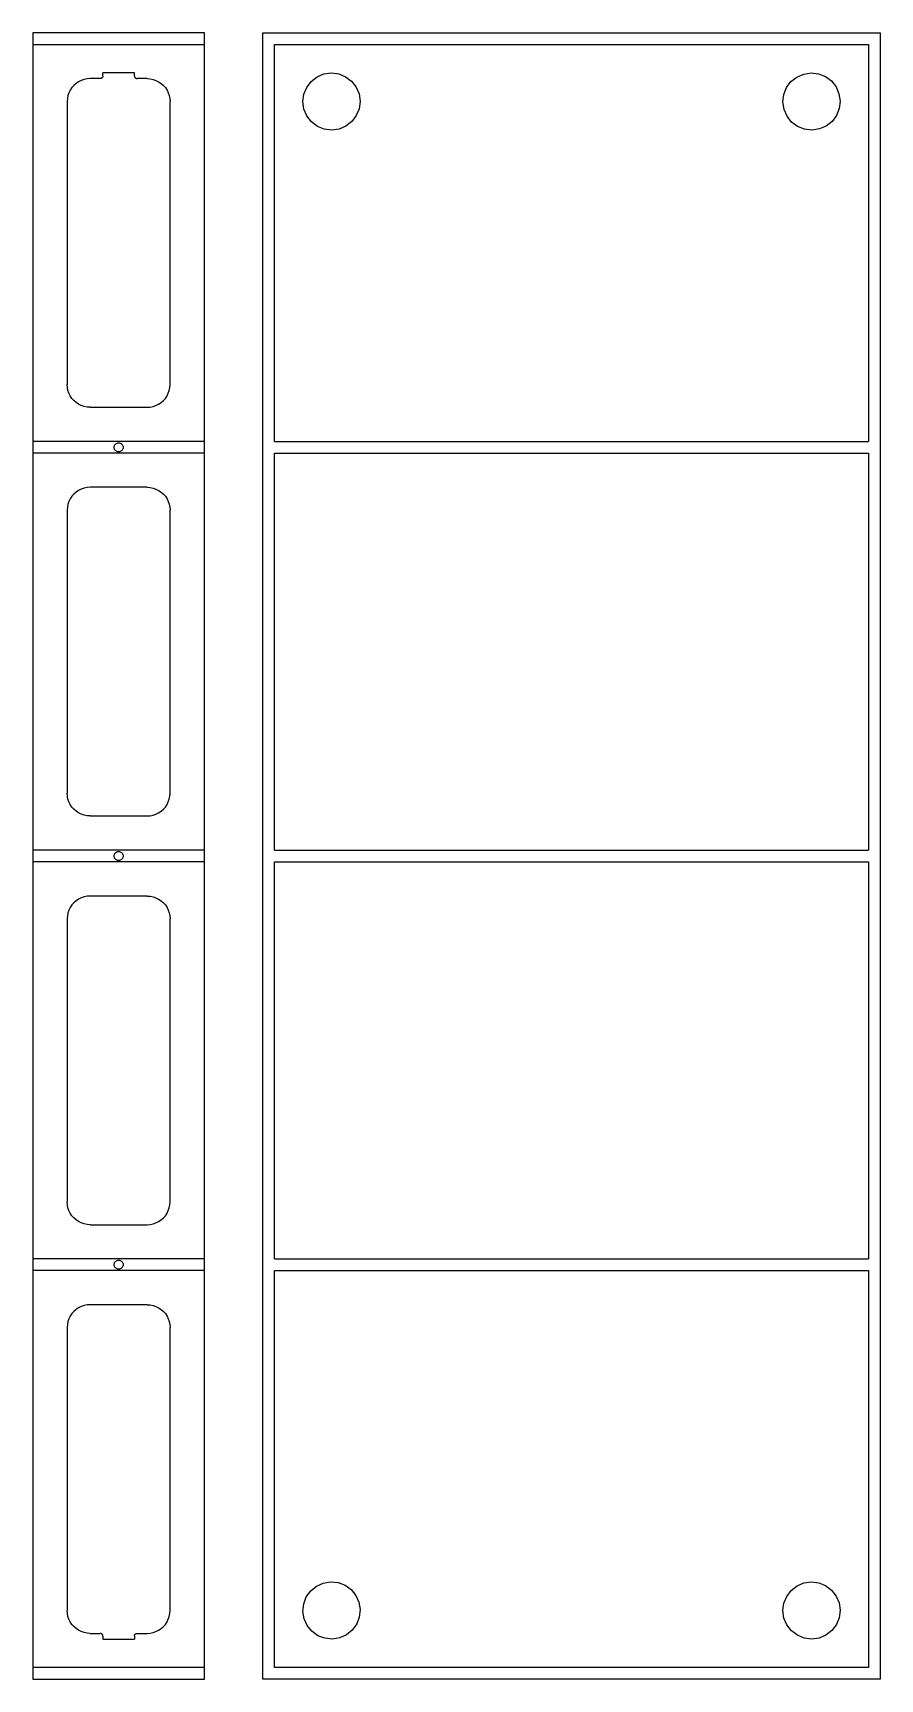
# Model space of a CAD drawing. Extents: x -52 to 52, y -36 to 36.
# Drawn here: x -52.2 to -15.1, y -36 to 36 of the extents above; entities that cross this region are included whole.
import ezdxf

# ---------------------------------------------------------------- set-up
doc = ezdxf.new("R2010")
doc.units = 0
doc.header["$MEASUREMENT"] = 0
doc.layers.get('0').update_dxf_attribs({"linetype": 'CONTINUOUS'})

msp = doc.modelspace()

# ---------------------------------------------------------------- linework, layer by layer
for p, q in [((-52.188, 36), (-52.188, 35.5)), ((-44.688, 36), (-52.188, 36)), ((-44.688, 35.5), (-44.688, 36)), ((-42.125, -36), (-42.125, 36)), ((-42.125, 36), (-15.125, 36)), ((-15.125, 36), (-15.125, -36)), ((-52.188, 35.5), (-44.688, 35.5)), ((-52.188, 35.5), (-52.188, 18.125)), ((-44.688, 18.125), (-44.688, 35.5)), ((-41.625, 18.125), (-41.625, 35.5)), ((-41.625, 35.5), (-15.625, 35.5)), ((-15.625, 35.5), (-15.625, 18.125)), ((-50.188, 33.866), (-50.296, 33.793)), ((-50.07, 33.924), (-50.188, 33.866)), ((-49.946, 33.966), (-50.07, 33.924)), ((-49.818, 33.991), (-49.946, 33.966)), ((-49.688, 34), (-49.818, 33.991)), ((-49.25, 34), (-49.688, 34)), ((-49.234, 34.001), (-49.25, 34)), ((-49.218, 34.004), (-49.234, 34.001)), ((-49.202, 34.01), (-49.218, 34.004)), ((-49.188, 34.017), (-49.202, 34.01)), ((-49.174, 34.026), (-49.188, 34.017)), ((-49.162, 34.037), (-49.174, 34.026)), ((-49.151, 34.049), (-49.162, 34.037)), ((-49.142, 34.062), (-49.151, 34.049)), ((-49.135, 34.077), (-49.142, 34.062)), ((-49.129, 34.093), (-49.135, 34.077)), ((-49.126, 34.109), (-49.129, 34.093)), ((-49.125, 34.125), (-49.126, 34.109)), ((-49.125, 34.125), (-49.125, 34.25)), ((-47.75, 34.25), (-49.125, 34.25)), ((-47.75, 34.125), (-47.75, 34.25)), ((-47.75, 34.125), (-47.749, 34.109)), ((-47.749, 34.109), (-47.746, 34.093)), ((-47.746, 34.093), (-47.74, 34.077)), ((-47.74, 34.077), (-47.733, 34.062)), ((-47.733, 34.062), (-47.724, 34.049)), ((-47.724, 34.049), (-47.713, 34.037)), ((-47.713, 34.037), (-47.701, 34.026)), ((-47.701, 34.026), (-47.688, 34.017)), ((-47.688, 34.017), (-47.673, 34.01)), ((-47.673, 34.01), (-47.657, 34.004)), ((-47.657, 34.004), (-47.641, 34.001)), ((-47.641, 34.001), (-47.625, 34)), ((-47.188, 34), (-47.625, 34)), ((-47.188, 34), (-47.057, 33.991)), ((-47.057, 33.991), (-46.929, 33.966)), ((-46.929, 33.966), (-46.805, 33.924)), ((-46.805, 33.924), (-46.688, 33.866)), ((-46.688, 33.866), (-46.579, 33.793)), ((-40.211, 33.619), (-40.013, 33.879)), ((-40.013, 33.879), (-39.756, 34.079)), ((-39.756, 34.079), (-39.455, 34.206)), ((-39.455, 34.206), (-39.131, 34.25)), ((-39.131, 34.25), (-38.808, 34.209)), ((-38.808, 34.209), (-38.506, 34.086)), ((-38.506, 34.086), (-38.246, 33.888)), ((-38.246, 33.888), (-38.046, 33.631)), ((-19.217, 33.608), (-19.023, 33.87)), ((-19.023, 33.87), (-18.767, 34.072)), ((-18.767, 34.072), (-18.468, 34.202)), ((-18.468, 34.202), (-18.145, 34.25)), ((-18.145, 34.25), (-17.821, 34.212)), ((-17.821, 34.212), (-17.517, 34.092)), ((-17.517, 34.092), (-17.255, 33.898)), ((-17.255, 33.898), (-17.053, 33.642)), ((-50.679, 33.131), (-50.688, 33)), ((-50.653, 33.259), (-50.679, 33.131)), ((-50.611, 33.383), (-50.653, 33.259)), ((-50.554, 33.5), (-50.611, 33.383)), ((-50.481, 33.609), (-50.554, 33.5)), ((-50.395, 33.707), (-50.481, 33.609)), ((-50.296, 33.793), (-50.395, 33.707)), ((-46.579, 33.793), (-46.48, 33.707)), ((-46.48, 33.707), (-46.394, 33.609)), ((-46.394, 33.609), (-46.321, 33.5)), ((-46.321, 33.5), (-46.264, 33.383)), ((-46.264, 33.383), (-46.222, 33.259)), ((-46.222, 33.259), (-46.196, 33.131)), ((-46.196, 33.131), (-46.188, 33)), ((-40.375, 32.994), (-40.334, 33.317)), ((-40.334, 33.317), (-40.211, 33.619)), ((-38.046, 33.631), (-37.919, 33.33)), ((-37.919, 33.33), (-37.875, 33.006)), ((-19.375, 32.98), (-19.337, 33.304)), ((-19.337, 33.304), (-19.217, 33.608)), ((-17.053, 33.642), (-16.923, 33.343)), ((-16.923, 33.343), (-16.875, 33.02)), ((-50.688, 33), (-50.688, 20.625)), ((-46.188, 20.625), (-46.188, 33)), ((-40.331, 32.67), (-40.375, 32.994)), ((-40.204, 32.369), (-40.331, 32.67)), ((-37.916, 32.683), (-38.039, 32.381)), ((-37.875, 33.006), (-37.916, 32.683)), ((-19.327, 32.657), (-19.375, 32.98)), ((-19.197, 32.358), (-19.327, 32.657)), ((-16.913, 32.696), (-17.033, 32.392)), ((-16.875, 33.02), (-16.913, 32.696)), ((-40.004, 32.112), (-40.204, 32.369)), ((-39.744, 31.914), (-40.004, 32.112)), ((-39.442, 31.791), (-39.744, 31.914)), ((-39.119, 31.75), (-39.442, 31.791)), ((-38.795, 31.794), (-39.119, 31.75)), ((-38.494, 31.921), (-38.795, 31.794)), ((-38.237, 32.121), (-38.494, 31.921)), ((-38.039, 32.381), (-38.237, 32.121)), ((-18.995, 32.102), (-19.197, 32.358)), ((-18.733, 31.908), (-18.995, 32.102)), ((-18.429, 31.788), (-18.733, 31.908)), ((-18.105, 31.75), (-18.429, 31.788)), ((-17.782, 31.798), (-18.105, 31.75)), ((-17.483, 31.928), (-17.782, 31.798)), ((-17.227, 32.13), (-17.483, 31.928)), ((-17.033, 32.392), (-17.227, 32.13)), ((-50.679, 20.494), (-50.688, 20.625)), ((-50.653, 20.366), (-50.679, 20.494)), ((-50.611, 20.242), (-50.653, 20.366)), ((-50.554, 20.125), (-50.611, 20.242)), ((-46.321, 20.125), (-46.264, 20.242)), ((-46.264, 20.242), (-46.222, 20.366)), ((-46.222, 20.366), (-46.196, 20.494)), ((-46.196, 20.494), (-46.188, 20.625)), ((-50.481, 20.016), (-50.554, 20.125)), ((-50.395, 19.918), (-50.481, 20.016)), ((-50.296, 19.832), (-50.395, 19.918)), ((-50.188, 19.759), (-50.296, 19.832)), ((-50.07, 19.701), (-50.188, 19.759)), ((-49.946, 19.659), (-50.07, 19.701)), ((-49.818, 19.634), (-49.946, 19.659)), ((-49.688, 19.625), (-49.818, 19.634)), ((-49.688, 19.625), (-47.188, 19.625)), ((-47.188, 19.625), (-47.057, 19.634)), ((-47.057, 19.634), (-46.929, 19.659)), ((-46.929, 19.659), (-46.805, 19.701)), ((-46.805, 19.701), (-46.688, 19.759)), ((-46.688, 19.759), (-46.579, 19.832)), ((-46.579, 19.832), (-46.48, 19.918)), ((-46.48, 19.918), (-46.394, 20.016)), ((-46.394, 20.016), (-46.321, 20.125)), ((-44.688, 18.125), (-52.188, 18.125)), ((-52.188, 18.125), (-52.188, 17.625)), ((-48.611, 17.975), (-48.591, 18.004)), ((-48.591, 18.004), (-48.566, 18.028)), ((-48.566, 18.028), (-48.538, 18.048)), ((-48.538, 18.048), (-48.506, 18.063)), ((-48.506, 18.063), (-48.472, 18.072)), ((-48.472, 18.072), (-48.438, 18.075)), ((-48.438, 18.075), (-48.403, 18.072)), ((-48.403, 18.072), (-48.369, 18.063)), ((-48.369, 18.063), (-48.338, 18.048)), ((-48.338, 18.048), (-48.309, 18.028)), ((-48.309, 18.028), (-48.284, 18.004)), ((-48.284, 18.004), (-48.264, 17.975)), ((-44.688, 17.625), (-44.688, 18.125)), ((-41.625, 18.125), (-15.625, 18.125)), ((-44.688, 17.625), (-52.188, 17.625)), ((-52.188, 17.625), (-52.188, 0.25)), ((-48.638, 17.875), (-48.634, 17.91)), ((-48.634, 17.84), (-48.638, 17.875)), ((-48.634, 17.91), (-48.625, 17.943)), ((-48.625, 17.807), (-48.634, 17.84)), ((-48.625, 17.943), (-48.611, 17.975)), ((-48.611, 17.775), (-48.625, 17.807)), ((-48.591, 17.746), (-48.611, 17.775)), ((-48.566, 17.722), (-48.591, 17.746)), ((-48.538, 17.702), (-48.566, 17.722)), ((-48.506, 17.687), (-48.538, 17.702)), ((-48.472, 17.678), (-48.506, 17.687)), ((-48.438, 17.675), (-48.472, 17.678)), ((-48.403, 17.678), (-48.438, 17.675)), ((-48.369, 17.687), (-48.403, 17.678)), ((-48.338, 17.702), (-48.369, 17.687)), ((-48.309, 17.722), (-48.338, 17.702)), ((-48.284, 17.746), (-48.309, 17.722)), ((-48.264, 17.775), (-48.284, 17.746)), ((-48.264, 17.975), (-48.25, 17.943)), ((-48.25, 17.807), (-48.264, 17.775)), ((-48.25, 17.943), (-48.241, 17.91)), ((-48.241, 17.84), (-48.25, 17.807)), ((-48.241, 17.91), (-48.238, 17.875)), ((-48.238, 17.875), (-48.241, 17.84)), ((-44.688, 0.25), (-44.688, 17.625)), ((-41.625, 0.25), (-41.625, 17.625)), ((-41.625, 17.625), (-15.625, 17.625)), ((-15.625, 17.625), (-15.625, 0.25)), ((-50.296, 15.918), (-50.395, 15.832)), ((-50.188, 15.991), (-50.296, 15.918)), ((-50.07, 16.049), (-50.188, 15.991)), ((-49.946, 16.091), (-50.07, 16.049)), ((-49.818, 16.116), (-49.946, 16.091)), ((-49.688, 16.125), (-49.818, 16.116)), ((-47.188, 16.125), (-49.688, 16.125)), ((-47.188, 16.125), (-47.057, 16.116)), ((-47.057, 16.116), (-46.929, 16.091)), ((-46.929, 16.091), (-46.805, 16.049)), ((-46.805, 16.049), (-46.688, 15.991)), ((-46.688, 15.991), (-46.579, 15.918)), ((-46.579, 15.918), (-46.48, 15.832)), ((-50.679, 15.256), (-50.688, 15.125)), ((-50.688, 15.125), (-50.688, 2.75)), ((-50.653, 15.384), (-50.679, 15.256)), ((-50.611, 15.508), (-50.653, 15.384)), ((-50.554, 15.625), (-50.611, 15.508)), ((-50.481, 15.734), (-50.554, 15.625)), ((-50.395, 15.832), (-50.481, 15.734)), ((-46.48, 15.832), (-46.394, 15.734)), ((-46.394, 15.734), (-46.321, 15.625)), ((-46.321, 15.625), (-46.264, 15.508)), ((-46.264, 15.508), (-46.222, 15.384)), ((-46.222, 15.384), (-46.196, 15.256)), ((-46.196, 15.256), (-46.188, 15.125)), ((-46.188, 2.75), (-46.188, 15.125)), ((-50.679, 2.619), (-50.688, 2.75)), ((-50.653, 2.491), (-50.679, 2.619)), ((-50.611, 2.367), (-50.653, 2.491)), ((-50.554, 2.25), (-50.611, 2.367)), ((-50.481, 2.141), (-50.554, 2.25)), ((-46.394, 2.141), (-46.321, 2.25)), ((-46.321, 2.25), (-46.264, 2.367)), ((-46.264, 2.367), (-46.222, 2.491)), ((-46.222, 2.491), (-46.196, 2.619)), ((-46.196, 2.619), (-46.188, 2.75)), ((-50.395, 2.043), (-50.481, 2.141)), ((-50.296, 1.957), (-50.395, 2.043)), ((-50.188, 1.884), (-50.296, 1.957)), ((-50.07, 1.826), (-50.188, 1.884)), ((-49.946, 1.784), (-50.07, 1.826)), ((-49.818, 1.759), (-49.946, 1.784)), ((-49.688, 1.75), (-49.818, 1.759)), ((-49.688, 1.75), (-47.188, 1.75)), ((-47.188, 1.75), (-47.057, 1.759)), ((-47.057, 1.759), (-46.929, 1.784)), ((-46.929, 1.784), (-46.805, 1.826)), ((-46.805, 1.826), (-46.688, 1.884)), ((-46.688, 1.884), (-46.579, 1.957)), ((-46.579, 1.957), (-46.48, 2.043)), ((-46.48, 2.043), (-46.394, 2.141)), ((-44.688, 0.25), (-52.188, 0.25)), ((-52.188, 0.25), (-52.188, -0.25)), ((-48.638, 0), (-48.634, 0.035)), ((-48.634, -0.035), (-48.638, 0)), ((-48.634, 0.035), (-48.625, 0.068)), ((-48.625, 0.068), (-48.611, 0.1)), ((-48.611, 0.1), (-48.591, 0.129)), ((-48.591, 0.129), (-48.566, 0.153)), ((-48.566, 0.153), (-48.538, 0.173)), ((-48.538, 0.173), (-48.506, 0.188)), ((-48.506, 0.188), (-48.472, 0.197)), ((-48.472, 0.197), (-48.438, 0.2)), ((-48.438, 0.2), (-48.403, 0.197)), ((-48.403, 0.197), (-48.369, 0.188)), ((-48.369, 0.188), (-48.338, 0.173)), ((-48.338, 0.173), (-48.309, 0.153)), ((-48.309, 0.153), (-48.284, 0.129)), ((-48.284, 0.129), (-48.264, 0.1)), ((-48.264, 0.1), (-48.25, 0.068)), ((-48.25, 0.068), (-48.241, 0.035)), ((-48.241, 0.035), (-48.238, 0)), ((-48.238, 0), (-48.241, -0.035)), ((-44.688, -0.25), (-44.688, 0.25)), ((-41.625, 0.25), (-15.625, 0.25)), ((-44.688, -0.25), (-52.188, -0.25)), ((-52.188, -0.25), (-52.188, -17.625)), ((-48.625, -0.068), (-48.634, -0.035)), ((-48.611, -0.1), (-48.625, -0.068)), ((-48.591, -0.129), (-48.611, -0.1)), ((-48.566, -0.153), (-48.591, -0.129)), ((-48.538, -0.173), (-48.566, -0.153)), ((-48.506, -0.188), (-48.538, -0.173)), ((-48.472, -0.197), (-48.506, -0.188)), ((-48.438, -0.2), (-48.472, -0.197)), ((-48.403, -0.197), (-48.438, -0.2)), ((-48.369, -0.188), (-48.403, -0.197)), ((-48.338, -0.173), (-48.369, -0.188)), ((-48.309, -0.153), (-48.338, -0.173)), ((-48.284, -0.129), (-48.309, -0.153)), ((-48.264, -0.1), (-48.284, -0.129)), ((-48.25, -0.068), (-48.264, -0.1)), ((-48.241, -0.035), (-48.25, -0.068)), ((-44.688, -17.625), (-44.688, -0.25)), ((-41.625, -17.625), (-41.625, -0.25)), ((-41.625, -0.25), (-15.625, -0.25)), ((-15.625, -0.25), (-15.625, -17.625)), ((-50.481, -2.141), (-50.554, -2.25)), ((-50.395, -2.043), (-50.481, -2.141)), ((-50.296, -1.957), (-50.395, -2.043)), ((-50.188, -1.884), (-50.296, -1.957)), ((-50.07, -1.826), (-50.188, -1.884)), ((-49.946, -1.784), (-50.07, -1.826)), ((-49.818, -1.759), (-49.946, -1.784)), ((-49.688, -1.75), (-49.818, -1.759)), ((-47.188, -1.75), (-49.688, -1.75)), ((-47.188, -1.75), (-47.057, -1.759)), ((-47.057, -1.759), (-46.929, -1.784)), ((-46.929, -1.784), (-46.805, -1.826)), ((-46.805, -1.826), (-46.688, -1.884)), ((-46.688, -1.884), (-46.579, -1.957)), ((-46.579, -1.957), (-46.48, -2.043)), ((-46.48, -2.043), (-46.394, -2.141)), ((-46.394, -2.141), (-46.321, -2.25)), ((-50.679, -2.619), (-50.688, -2.75)), ((-50.688, -2.75), (-50.688, -15.125)), ((-50.653, -2.491), (-50.679, -2.619)), ((-50.611, -2.367), (-50.653, -2.491)), ((-50.554, -2.25), (-50.611, -2.367)), ((-46.321, -2.25), (-46.264, -2.367)), ((-46.264, -2.367), (-46.222, -2.491)), ((-46.222, -2.491), (-46.196, -2.619)), ((-46.196, -2.619), (-46.188, -2.75)), ((-46.188, -15.125), (-46.188, -2.75)), ((-50.679, -15.256), (-50.688, -15.125)), ((-50.653, -15.384), (-50.679, -15.256)), ((-50.611, -15.508), (-50.653, -15.384)), ((-50.554, -15.625), (-50.611, -15.508)), ((-50.481, -15.734), (-50.554, -15.625)), ((-50.395, -15.832), (-50.481, -15.734)), ((-50.296, -15.918), (-50.395, -15.832)), ((-46.579, -15.918), (-46.48, -15.832)), ((-46.48, -15.832), (-46.394, -15.734)), ((-46.394, -15.734), (-46.321, -15.625)), ((-46.321, -15.625), (-46.264, -15.508)), ((-46.264, -15.508), (-46.222, -15.384)), ((-46.222, -15.384), (-46.196, -15.256)), ((-46.196, -15.256), (-46.188, -15.125)), ((-50.188, -15.991), (-50.296, -15.918)), ((-50.07, -16.049), (-50.188, -15.991)), ((-49.946, -16.091), (-50.07, -16.049)), ((-49.818, -16.116), (-49.946, -16.091)), ((-49.688, -16.125), (-49.818, -16.116)), ((-49.688, -16.125), (-47.188, -16.125)), ((-47.188, -16.125), (-47.057, -16.116)), ((-47.057, -16.116), (-46.929, -16.091)), ((-46.929, -16.091), (-46.805, -16.049)), ((-46.805, -16.049), (-46.688, -15.991)), ((-46.688, -15.991), (-46.579, -15.918)), ((-52.188, -17.625), (-52.188, -18.125)), ((-44.688, -17.625), (-52.188, -17.625)), ((-48.638, -17.875), (-48.634, -17.84)), ((-48.634, -17.91), (-48.638, -17.875)), ((-48.634, -17.84), (-48.625, -17.807)), ((-48.625, -17.943), (-48.634, -17.91)), ((-48.625, -17.807), (-48.611, -17.775)), ((-48.611, -17.975), (-48.625, -17.943)), ((-48.611, -17.775), (-48.591, -17.746)), ((-48.591, -18.004), (-48.611, -17.975)), ((-48.591, -17.746), (-48.566, -17.722)), ((-48.566, -17.722), (-48.538, -17.702)), ((-48.538, -17.702), (-48.506, -17.687)), ((-48.506, -17.687), (-48.472, -17.678)), ((-48.472, -17.678), (-48.438, -17.675)), ((-48.438, -17.675), (-48.403, -17.678)), ((-48.403, -17.678), (-48.369, -17.687)), ((-48.369, -17.687), (-48.338, -17.702)), ((-48.338, -17.702), (-48.309, -17.722)), ((-48.309, -17.722), (-48.284, -17.746)), ((-48.284, -17.746), (-48.264, -17.775)), ((-48.264, -17.975), (-48.284, -18.004)), ((-48.264, -17.775), (-48.25, -17.807)), ((-48.25, -17.943), (-48.264, -17.975)), ((-48.25, -17.807), (-48.241, -17.84)), ((-48.241, -17.91), (-48.25, -17.943)), ((-48.241, -17.84), (-48.238, -17.875)), ((-48.238, -17.875), (-48.241, -17.91)), ((-44.688, -18.125), (-44.688, -17.625)), ((-41.625, -17.625), (-15.625, -17.625)), ((-44.688, -18.125), (-52.188, -18.125)), ((-52.188, -18.125), (-52.188, -35.5)), ((-48.566, -18.028), (-48.591, -18.004)), ((-48.538, -18.048), (-48.566, -18.028)), ((-48.506, -18.063), (-48.538, -18.048)), ((-48.472, -18.072), (-48.506, -18.063)), ((-48.438, -18.075), (-48.472, -18.072)), ((-48.403, -18.072), (-48.438, -18.075)), ((-48.369, -18.063), (-48.403, -18.072)), ((-48.338, -18.048), (-48.369, -18.063)), ((-48.309, -18.028), (-48.338, -18.048)), ((-48.284, -18.004), (-48.309, -18.028)), ((-44.688, -35.5), (-44.688, -18.125)), ((-41.625, -18.125), (-15.625, -18.125)), ((-41.625, -35.5), (-41.625, -18.125)), ((-15.625, -18.125), (-15.625, -35.5)), ((-50.554, -20.125), (-50.611, -20.242)), ((-50.481, -20.016), (-50.554, -20.125)), ((-50.395, -19.918), (-50.481, -20.016)), ((-50.296, -19.832), (-50.395, -19.918)), ((-50.188, -19.759), (-50.296, -19.832)), ((-50.07, -19.701), (-50.188, -19.759)), ((-49.946, -19.659), (-50.07, -19.701)), ((-49.818, -19.634), (-49.946, -19.659)), ((-49.688, -19.625), (-49.818, -19.634)), ((-47.188, -19.625), (-49.688, -19.625)), ((-47.188, -19.625), (-47.057, -19.634)), ((-47.057, -19.634), (-46.929, -19.659)), ((-46.929, -19.659), (-46.805, -19.701)), ((-46.805, -19.701), (-46.688, -19.759)), ((-46.688, -19.759), (-46.579, -19.832)), ((-46.579, -19.832), (-46.48, -19.918)), ((-46.48, -19.918), (-46.394, -20.016)), ((-46.394, -20.016), (-46.321, -20.125)), ((-46.321, -20.125), (-46.264, -20.242)), ((-50.679, -20.494), (-50.688, -20.625)), ((-50.688, -20.625), (-50.688, -33)), ((-50.653, -20.366), (-50.679, -20.494)), ((-50.611, -20.242), (-50.653, -20.366)), ((-46.264, -20.242), (-46.222, -20.366)), ((-46.222, -20.366), (-46.196, -20.494)), ((-46.196, -20.494), (-46.188, -20.625)), ((-46.188, -33), (-46.188, -20.625)), ((-40.227, -32.409), (-40.036, -32.144)), ((-40.036, -32.144), (-39.784, -31.938)), ((-39.784, -31.938), (-39.486, -31.803)), ((-39.486, -31.803), (-39.164, -31.751)), ((-39.164, -31.751), (-38.84, -31.783)), ((-38.84, -31.783), (-38.534, -31.898)), ((-38.534, -31.898), (-38.269, -32.089)), ((-38.269, -32.089), (-38.063, -32.341)), ((-38.063, -32.341), (-37.928, -32.639)), ((-19.334, -32.683), (-19.211, -32.381)), ((-19.211, -32.381), (-19.014, -32.121)), ((-19.014, -32.121), (-18.756, -31.921)), ((-18.756, -31.921), (-18.455, -31.794)), ((-18.455, -31.794), (-18.132, -31.75)), ((-18.132, -31.75), (-17.808, -31.791)), ((-17.808, -31.791), (-17.506, -31.914)), ((-17.506, -31.914), (-17.246, -32.111)), ((-17.246, -32.111), (-17.046, -32.369)), ((-17.046, -32.369), (-16.919, -32.67)), ((-50.679, -33.131), (-50.688, -33)), ((-46.196, -33.131), (-46.188, -33)), ((-40.374, -33.039), (-40.342, -32.715)), ((-40.322, -33.361), (-40.374, -33.039)), ((-40.342, -32.715), (-40.227, -32.409)), ((-37.928, -32.639), (-37.876, -32.961)), ((-37.876, -32.961), (-37.908, -33.285)), ((-19.375, -33.007), (-19.334, -32.683)), ((-19.331, -33.33), (-19.375, -33.007)), ((-16.919, -32.67), (-16.875, -32.993)), ((-16.875, -32.993), (-16.916, -33.317)), ((-50.653, -33.259), (-50.679, -33.131)), ((-50.611, -33.383), (-50.653, -33.259)), ((-50.554, -33.5), (-50.611, -33.383)), ((-50.481, -33.609), (-50.554, -33.5)), ((-50.395, -33.707), (-50.481, -33.609)), ((-50.296, -33.793), (-50.395, -33.707)), ((-50.188, -33.866), (-50.296, -33.793)), ((-46.688, -33.866), (-46.579, -33.793)), ((-46.579, -33.793), (-46.48, -33.707)), ((-46.48, -33.707), (-46.394, -33.609)), ((-46.394, -33.609), (-46.321, -33.5)), ((-46.321, -33.5), (-46.264, -33.383)), ((-46.264, -33.383), (-46.222, -33.259)), ((-46.222, -33.259), (-46.196, -33.131)), ((-40.187, -33.659), (-40.322, -33.361)), ((-39.981, -33.911), (-40.187, -33.659)), ((-38.023, -33.591), (-38.214, -33.856)), ((-37.908, -33.285), (-38.023, -33.591)), ((-19.204, -33.631), (-19.331, -33.33)), ((-19.004, -33.889), (-19.204, -33.631)), ((-17.039, -33.619), (-17.236, -33.879)), ((-16.916, -33.317), (-17.039, -33.619)), ((-50.07, -33.924), (-50.188, -33.866)), ((-49.946, -33.966), (-50.07, -33.924)), ((-49.818, -33.991), (-49.946, -33.966)), ((-49.688, -34), (-49.818, -33.991)), ((-49.688, -34), (-49.25, -34)), ((-49.234, -34.001), (-49.25, -34)), ((-49.218, -34.004), (-49.234, -34.001)), ((-49.202, -34.01), (-49.218, -34.004)), ((-49.188, -34.017), (-49.202, -34.01)), ((-49.174, -34.026), (-49.188, -34.017)), ((-49.162, -34.037), (-49.174, -34.026)), ((-49.151, -34.049), (-49.162, -34.037)), ((-49.142, -34.062), (-49.151, -34.049)), ((-49.135, -34.077), (-49.142, -34.062)), ((-49.129, -34.093), (-49.135, -34.077)), ((-49.126, -34.109), (-49.129, -34.093)), ((-49.125, -34.125), (-49.126, -34.109)), ((-49.125, -34.125), (-49.125, -34.25)), ((-49.125, -34.25), (-47.75, -34.25)), ((-47.75, -34.125), (-47.749, -34.109)), ((-47.75, -34.125), (-47.75, -34.25)), ((-47.749, -34.109), (-47.746, -34.093)), ((-47.746, -34.093), (-47.74, -34.077)), ((-47.74, -34.077), (-47.733, -34.062)), ((-47.733, -34.062), (-47.724, -34.049)), ((-47.724, -34.049), (-47.713, -34.037)), ((-47.713, -34.037), (-47.701, -34.026)), ((-47.701, -34.026), (-47.688, -34.017)), ((-47.688, -34.017), (-47.673, -34.01)), ((-47.673, -34.01), (-47.657, -34.004)), ((-47.657, -34.004), (-47.641, -34.001)), ((-47.641, -34.001), (-47.625, -34)), ((-47.625, -34), (-47.188, -34)), ((-47.188, -34), (-47.057, -33.991)), ((-47.057, -33.991), (-46.929, -33.966)), ((-46.929, -33.966), (-46.805, -33.924)), ((-46.805, -33.924), (-46.688, -33.866)), ((-39.716, -34.102), (-39.981, -33.911)), ((-39.41, -34.217), (-39.716, -34.102)), ((-39.086, -34.249), (-39.41, -34.217)), ((-38.764, -34.197), (-39.086, -34.249)), ((-38.466, -34.062), (-38.764, -34.197)), ((-38.214, -33.856), (-38.466, -34.062)), ((-18.744, -34.086), (-19.004, -33.889)), ((-18.442, -34.209), (-18.744, -34.086)), ((-18.118, -34.25), (-18.442, -34.209)), ((-17.795, -34.206), (-18.118, -34.25)), ((-17.494, -34.079), (-17.795, -34.206)), ((-17.236, -33.879), (-17.494, -34.079)), ((-44.688, -35.5), (-52.188, -35.5)), ((-52.188, -35.5), (-52.188, -36)), ((-52.188, -36), (-44.688, -36)), ((-44.688, -36), (-44.688, -35.5)), ((-15.125, -36), (-42.125, -36)), ((-15.625, -35.5), (-41.625, -35.5))]:
    msp.add_line(p, q)

doc.saveas('drawing.dxf')
